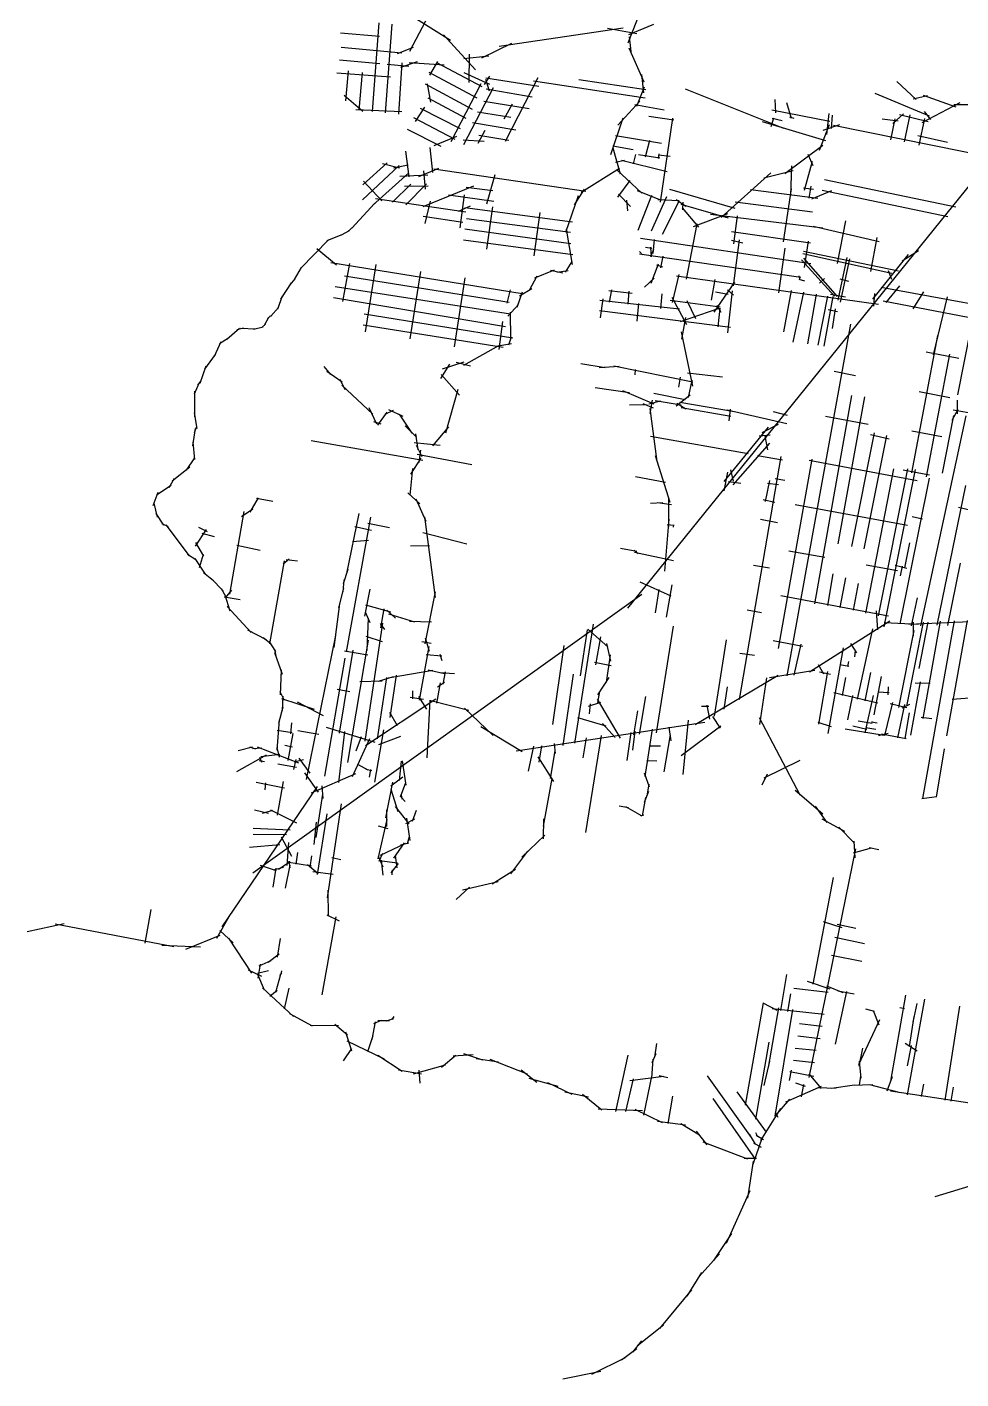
# Model space of a CAD drawing. Header units: inches. Extents: x 723427 to 759408, y 6910722 to 6968430.
# Drawn here: x 724482 to 728802, y 6933141 to 6939397 of the extents above; entities that cross this region are included whole.
import ezdxf

# ---------------------------------------------------------------- set-up
doc = ezdxf.new("R2010")
doc.units = ezdxf.units.IN
doc.header["$MEASUREMENT"] = 0

msp = doc.modelspace()

# ---------------------------------------------------------------- linework, layer by layer
for points in [[(727263, 6939323.7), (727340, 6939519.8)], [(726079.4, 6939005.7), (726111.5, 6939416.5)], [(726140.4, 6939000.4), (726171.4, 6939410)], [(726252.7, 6939286.1), (726326.2, 6939425.5)], [(726284, 6939435.1), (726441.1, 6939335.7)], [(726666.6, 6939309.2), (727239.5, 6939393.2)], [(727167, 6939392.4), (727303.4, 6939367.7)], [(727265.2, 6939362.1), (727382, 6939410.1)], [(725932.3, 6939370.2), (726112, 6939355.5)], [(726408.4, 6939361.7), (726557, 6939199.7)], [(727267.3, 6939351.9), (727276, 6939271.7)], [(725935.2, 6939303.6), (726216, 6939277.1)], [(726196.2, 6939274.8), (726270.3, 6939304.2)], [(726502.2, 6939252.2), (726618, 6939264.6)], [(726526.7, 6939141), (726529.2, 6939271.7)], [(726585.7, 6939254.5), (726724.4, 6939322.3)], [(727266.2, 6939301), (727335.6, 6939143.9)], [(725928, 6939245.5), (726113.2, 6939227.8)], [(726147.9, 6939225.7), (726247.3, 6939216.5)], [(726201.8, 6938994.5), (726217.4, 6939231.2)], [(726210.9, 6939210.8), (726288.4, 6939237)], [(726249.4, 6939233.5), (726411.8, 6939221.5)], [(726345.6, 6939174.7), (726382.4, 6939237.9)], [(726376.3, 6939233), (726585.7, 6939122)], [(725914.5, 6939185.9), (726163.5, 6939166.7)], [(725957.1, 6939055.5), (725968.4, 6939195.1)], [(726018.1, 6939012.7), (726032.9, 6939187.4)], [(726324.1, 6939134.8), (726541.5, 6939017.6)], [(726333.3, 6939134.8), (726348.6, 6939050.2)], [(726340, 6939188.8), (726563, 6939069.2)], [(726443.2, 6938867.6), (726582.7, 6939136.3)], [(726502.9, 6939186.9), (726621.4, 6939132.3)], [(726598.7, 6939131.7), (726623.2, 6939169.1)], [(726603, 6939156.2), (726619.5, 6939102.2)], [(726604.8, 6939162.4), (726849.2, 6939123.1)], [(726695.2, 6938868.8), (726846.8, 6939163)], [(726824.7, 6939147.4), (727341.2, 6939068.9)], [(727034.2, 6939154.7), (727344.3, 6939108.1)], [(727324.8, 6939177.5), (727333.5, 6939093)], [(728505, 6939145.3), (728595.2, 6939061.8)], [(725949.3, 6939081.7), (726035.1, 6939007.3)], [(726502.3, 6938854.1), (726639.3, 6939118)], [(726606, 6939111.4), (726817.9, 6939074.6)], [(727303.1, 6939031.2), (727338.9, 6939120)], [(727526.7, 6939111.9), (727980.7, 6938928.5)], [(728403.2, 6939091.7), (728655.2, 6938986)], [(728580.8, 6939065.1), (728648, 6939080.7)], [(728627.8, 6939082.4), (728777.7, 6939027.2)], [(726003.2, 6939015.1), (726215.3, 6939006.6)], [(726278.7, 6938959.7), (726322.3, 6939026.6)], [(726300.8, 6939021.7), (726485.6, 6938927.2)], [(726335.7, 6939069.2), (726511.4, 6938975.7)], [(726594.4, 6939054.8), (726804.5, 6939020.4)], [(726689.6, 6938973.1), (726727.1, 6939042.5)], [(727214.1, 6938942.9), (727317.1, 6939053.4)], [(727293.8, 6939038.3), (727429.3, 6939014.1)], [(727926.5, 6939014.5), (728195.5, 6938961.6)], [(727940.3, 6939061.5), (727944.9, 6938999.9)], [(727995.5, 6939047.8), (728017.1, 6938975.6)], [(728622.2, 6938956), (728798.8, 6939048)], [(728768.9, 6939038.2), (728851.4, 6939038.2)], [(726269.4, 6938978.8), (726461.1, 6938878.1)], [(726542.8, 6938955.4), (726742.4, 6938921)], [(726565.6, 6939005.1), (726719.7, 6938979.3)], [(727182.6, 6938807.5), (727240.1, 6938976.5)], [(727358, 6938984.9), (727473.9, 6938967)], [(727411.9, 6938587.5), (727469.1, 6938976.1)], [(727882.2, 6938960.3), (728175.1, 6938872.3)], [(727924.2, 6938936.3), (727937, 6938977.1)], [(727928.4, 6938974.9), (727975.4, 6938965.2)], [(728009.3, 6938980.9), (728029.7, 6938975.6)], [(728181.2, 6938900.2), (728192.1, 6938996.9)], [(728202.6, 6938927.1), (728208.1, 6938989.3)], [(728437.8, 6938972.4), (728511.8, 6938963.1)], [(728477.2, 6938874.5), (728497, 6938973.1)], [(728487, 6938950.9), (728536.2, 6938995)], [(728518.5, 6938992.4), (728651, 6938959.3)], [(728541.2, 6938865.2), (728567.3, 6938990.1)], [(728608.5, 6938850.3), (728635.5, 6938974.4)], [(728632.1, 6939006.6), (728661.5, 6938968.7)], [(726240.6, 6938924), (726396, 6938845.5)], [(726364.6, 6938849.2), (726469.7, 6938892.7)], [(726568.6, 6938860.2), (726601.2, 6938919.8)], [(726571.1, 6938896.4), (726711.1, 6938873.1)], [(727204.6, 6938894.7), (727416.1, 6938859.6)], [(728147.1, 6938827.5), (728194.7, 6938946.1)], [(728164.8, 6938919.8), (728241.5, 6938945.5)], [(728212, 6938942.3), (728967.4, 6938789.7)], [(728601.8, 6938895.9), (728739.5, 6938863.7)], [(726233.2, 6938822.5), (726248, 6938703.9)], [(726344.9, 6938839.2), (726357.3, 6938724.1)], [(726499.9, 6938874.4), (726595.7, 6938868.8)], [(727191.1, 6938837.6), (727224.9, 6938717.5)], [(727192.1, 6938847.3), (727286, 6938830.9)], [(727343.1, 6938797.1), (727362.3, 6938873.5)], [(727987.5, 6938718.8), (728163.4, 6938850.5)], [(726035.3, 6938667.4), (726148.5, 6938768.1)], [(726125.6, 6938766.2), (726204.7, 6938745.2)], [(726177.5, 6938745.2), (726245.5, 6938759.4)], [(727204, 6938771.8), (727245.8, 6938781.1)], [(727232.2, 6938781.3), (727443.2, 6938728.5)], [(727261.4, 6936707.5), (728940.7, 6938785.9)], [(727287.5, 6938764.1), (727297.6, 6938807.8)], [(727310.5, 6938806.6), (727409, 6938792.5)], [(727402.6, 6938805.8), (727456.3, 6938799.4)], [(727403.6, 6938788.6), (727406.5, 6938810.1)], [(728078.6, 6938642), (728114.8, 6938777)], [(728093.9, 6938809.3), (728116.1, 6938755.7)], [(726034.1, 6938597), (726202.9, 6938755.7)], [(726079.8, 6938571.7), (726248.6, 6938722.4)], [(726206.6, 6938706.3), (726335.2, 6938713.7)], [(726293.8, 6938705.7), (726386.5, 6938743.4)], [(726316, 6938732.3), (726323.5, 6938647.6)], [(726363.9, 6938740.9), (727067.5, 6938638.3)], [(726608.3, 6938579.7), (726647.9, 6938714)], [(727045.1, 6938632.3), (727223.2, 6938744.6)], [(727208.3, 6938738.3), (727326.1, 6938629.1)], [(727692.9, 6938515.7), (727922.5, 6938722.2)], [(727890.1, 6938699.8), (728025.5, 6938732.8)], [(728014.5, 6938617.4), (728019.8, 6938754.5)], [(726037.8, 6938684.1), (726123.1, 6938592.7)], [(726172.6, 6938586.5), (726257.9, 6938670.5)], [(726228.2, 6938660), (726337.1, 6938662.5)], [(726234.4, 6938574.1), (726330.3, 6938672.3)], [(726314.2, 6938566.1), (726548.9, 6938662.9)], [(726513.4, 6938656.1), (726636.3, 6938640.4)], [(727013.9, 6938574.5), (727060.1, 6938647.2)], [(727214.9, 6938609.4), (727271.3, 6938686.8)], [(727303.8, 6938641.4), (727415.4, 6938595.3)], [(727454.4, 6938647.1), (727756.1, 6938559.3)], [(727828.3, 6938645.9), (728139.2, 6938605)], [(727980.6, 6938403.8), (728018, 6938647.7)], [(728073.5, 6938653.5), (728119.5, 6938646.7)], [(728099.9, 6938604.6), (728108.4, 6938660.7)], [(728111.6, 6938602.3), (728205.1, 6938640.6)], [(728159.7, 6938642.4), (728741.6, 6938519.9)], [(728170.4, 6938691.3), (728778.2, 6938565.5)], [(725983.7, 6938466.1), (726090.6, 6938582.3)], [(726093.4, 6938604.4), (726512, 6938542.6)], [(726323.1, 6938488.4), (726347.6, 6938592)], [(726430.9, 6938620), (726641.7, 6938590.6)], [(726486.1, 6938468.6), (726505.2, 6938620.6)], [(726973.8, 6938448.2), (727032.9, 6938617.6)], [(727217.4, 6938624.2), (727273, 6938567.3)], [(727254.8, 6938595.7), (727259.9, 6938546.2)], [(727309.1, 6938456.7), (727372.3, 6938619.5)], [(727371.2, 6938453.8), (727440.7, 6938612.6)], [(727400.3, 6938598.9), (727496.4, 6938594.4)], [(727421.9, 6938437.9), (727499.4, 6938593.8)], [(727484.3, 6938599.6), (727529.5, 6938567.5)], [(727506.9, 6938577), (727725.9, 6938514.1)], [(727516.2, 6938552), (727517.2, 6938587.4)], [(727757, 6938588.1), (728116, 6938542.7)], [(726314.2, 6938521.8), (726497.7, 6938494.5)], [(726478, 6938545.7), (726533.2, 6938569.5)], [(726506.6, 6938562.7), (727004.7, 6938495.9)], [(726514.1, 6938510.9), (726995.8, 6938447.5)], [(726608.4, 6938368.9), (726637.1, 6938565.9)], [(726828.2, 6938338.9), (726856.1, 6938539.3)], [(727512.4, 6938560.6), (727588.1, 6938470.6)], [(727564.1, 6938473.7), (727723.1, 6938534.7)], [(727642.8, 6938531.4), (728163.8, 6938467.7)], [(727751.1, 6938393.3), (727768.1, 6938523.4)], [(725936, 6938435), (725973.2, 6938456.3)], [(725965.7, 6938451.3), (725991.8, 6938473.9)], [(726506.8, 6938462.9), (726997.4, 6938394.8)], [(726975.8, 6938462.4), (727003, 6938298.7)], [(727532.5, 6938230.3), (727581.6, 6938486.9)], [(727740.4, 6938451.2), (728106.4, 6938398.1)], [(728119.1, 6938476.2), (728424.2, 6938404.5)], [(728231, 6938302.8), (728269.8, 6938500.4)], [(725747.3, 6938279.2), (725877.1, 6938413)], [(725870.8, 6938409.7), (725942.5, 6938438)], [(726501.3, 6938412.5), (727006.2, 6938345)], [(727318.9, 6938419.9), (728107, 6938303.1)], [(727378.7, 6938349.6), (727384, 6938414.3)], [(727740.2, 6938411.1), (727793.3, 6938398.8)], [(727750.4, 6938199.2), (727777.6, 6938412.4)], [(728078.9, 6938284.5), (728096.2, 6938406.2)], [(728385.9, 6938266), (728414.5, 6938422.6)], [(725822.1, 6938372.4), (725912.9, 6938297)], [(727315.2, 6938357.8), (727328.8, 6938343.5)], [(727315.5, 6938347), (728061.9, 6938239.4)], [(727342.4, 6938378.7), (727372.5, 6938373.4)], [(727366.2, 6938378.5), (727369.6, 6938333.8)], [(727367.4, 6938335.2), (727381.8, 6938368.7)], [(727413.7, 6938282.8), (727424.3, 6938336.2)], [(727960.3, 6938166.6), (727989.6, 6938373.6)], [(728070.3, 6938349.7), (728482.9, 6938258)], [(728072.9, 6938360.7), (728513, 6938268.6)], [(728074.1, 6938328.1), (728229.7, 6938149.5)], [(728234, 6938132.9), (728275.3, 6938330.1)], [(728245.5, 6938124.7), (728287.7, 6938323.9)], [(728394.4, 6938138.4), (728559.1, 6938344.4)], [(728530.5, 6938315.9), (728605.9, 6938363.2)], [(725719.5, 6938228.3), (725751.8, 6938284.8)], [(725887.5, 6938307.9), (726772.3, 6938163.6)], [(725942.9, 6938127.3), (725974.7, 6938302.5)], [(726047.4, 6937986.6), (726097.3, 6938297.9)], [(726253.6, 6937954.8), (726303.6, 6938265.3)], [(726831.4, 6938236.5), (726921.7, 6938273.8)], [(726903.5, 6938271.9), (726959.8, 6938260.2)], [(726932.2, 6938262.6), (726984.7, 6938270.7)], [(726972.3, 6938262.2), (727004.2, 6938312.3)], [(727368.6, 6938212.1), (727402.4, 6938301.2)], [(727393, 6938297.5), (727422, 6938286.9)], [(728063.8, 6938320.6), (728217, 6938151.4)], [(728465.8, 6938270.2), (728480.9, 6938230.5)], [(725655.2, 6938137.9), (725705.1, 6938213.5)], [(725699, 6938204.9), (725722.6, 6938232.5)], [(725950.2, 6938245.3), (726712.4, 6938123.7)], [(726458.9, 6937917.6), (726508, 6938237.1)], [(726806.5, 6938180.1), (726841.1, 6938246.2)], [(727338.4, 6938194), (727382.5, 6938234.7)], [(727468.4, 6938122), (727499.1, 6938251.8)], [(727486.3, 6938246), (728420.2, 6938114.3)], [(727648.3, 6938133.2), (727665.3, 6938228.5)], [(727660.9, 6938077.5), (727756, 6938216.8)], [(728052.3, 6938245.6), (728056.9, 6938227.1)], [(728052.3, 6938231), (728078.1, 6938222.1)], [(728147.5, 6938211.5), (728170.5, 6938233.7)], [(728241.6, 6938232.1), (728281.3, 6938221)], [(728455.7, 6938121.8), (728518.6, 6938199.8)], [(725642.6, 6938093.4), (725663, 6938153.1)], [(725900.2, 6938146.3), (726695.1, 6938012)], [(725907.5, 6938196.3), (726718.7, 6938070.1)], [(726703.3, 6938119.1), (726717.8, 6938181.7)], [(726748.9, 6938101.1), (726773.8, 6938172.2)], [(726759.8, 6938153.2), (726817.4, 6938187.9)], [(727132.2, 6938134), (727500.8, 6938093.6)], [(727134.3, 6938052), (727146.8, 6938140)], [(727172.7, 6938178), (727281, 6938165.5)], [(727176.3, 6938123.5), (727186.4, 6938181.7)], [(727262.4, 6938114.2), (727267.3, 6938174.4)], [(727413.2, 6938094.4), (727419.7, 6938161.9)], [(727464.4, 6938146.5), (727532.7, 6938020.8)], [(727667, 6938171.6), (727724.8, 6938160.7)], [(727721.5, 6938180.9), (727750.6, 6938156.6)], [(727724, 6937982.3), (727744.5, 6938176)], [(727982, 6937986.3), (728017.5, 6938178.7)], [(728025.8, 6937938.4), (728075.8, 6938169.7)], [(728093.2, 6937930.7), (728133.5, 6938161.3)], [(728141.9, 6937925.2), (728185.7, 6938152.5)], [(728169, 6937921), (728210.3, 6938150.5)], [(728197.8, 6938160.8), (728268.6, 6938148.5)], [(728398.7, 6938105.1), (728403.9, 6938164.2)], [(728432.3, 6938193.6), (729205.1, 6938052.1)], [(728581.1, 6938092.9), (728630.5, 6938171.4)], [(728675.1, 6937880.2), (728739.4, 6938149.1)], [(725609.6, 6938058.7), (725645.8, 6938100.1)], [(726705.2, 6938059.6), (726755.5, 6938112.8)], [(726716, 6938077.4), (726718.7, 6937952.1)], [(727130.2, 6938085.5), (727735.7, 6938008.3)], [(727304.5, 6938036.6), (727311.8, 6938118.2)], [(727457.3, 6938132.5), (727687.6, 6938101.7)], [(727504.8, 6938034.2), (727683.4, 6938096.7)], [(727534.3, 6938131.5), (727574, 6938049.1)], [(727672.6, 6938110.8), (727691.6, 6938077.7)], [(727678.7, 6938009.8), (727688, 6938096.7)], [(728188.5, 6938089.8), (728231.6, 6938081.4)], [(728207.2, 6938002.3), (728221.8, 6938092.6)], [(728441.9, 6938130.4), (729036.4, 6938016.4)], [(725529.8, 6937999.6), (725573.6, 6938009.9)], [(725570.2, 6938008.4), (725584.5, 6938022.2)], [(725581, 6938017.6), (725600.2, 6938054.7)], [(725594.7, 6938047.6), (725608.2, 6938060.3)], [(725604.2, 6938058.6), (725613, 6938061)], [(726037.4, 6938019.3), (726685.1, 6937915.8)], [(726041.9, 6938070.1), (726729.6, 6937959.4)], [(726666, 6937904.9), (726683.3, 6938034.7)], [(727511.4, 6937952.7), (727530, 6938052.5)], [(727997.5, 6936395.2), (728292.4, 6938022.6)], [(725372.4, 6937933.4), (725414.2, 6937959.7)], [(725405.3, 6937953.4), (725464, 6938003.5)], [(725451.7, 6937998.2), (725483.2, 6938005)], [(725469.9, 6938004.4), (725538.2, 6938000.1)], [(726710.4, 6937927), (726722.3, 6937963.6)], [(727508.4, 6937986), (727560.3, 6937735.5)], [(728574.3, 6937334), (728695.7, 6937969.8)], [(728788.3, 6937695.1), (728849.3, 6938007.1)], [(725349, 6937873.6), (725380.5, 6937941.5)], [(726502.4, 6937832.9), (726663.6, 6937923)], [(726652.4, 6937919.8), (726722.9, 6937932.1)], [(728640.4, 6937894.5), (728792.3, 6937864.8)], [(725282.4, 6937749.4), (725310.6, 6937828.9)], [(725304.2, 6937814), (725353.7, 6937882.1)], [(725855.2, 6937826.7), (725885.1, 6937789.6)], [(726396.6, 6937771.4), (726438.3, 6937836.4)], [(726403, 6937815.1), (726503.5, 6937847.3)], [(726467.7, 6937846.2), (726532.8, 6937829.2)], [(727044, 6937840.2), (727156.6, 6937822)], [(727127.9, 6937822), (727220.9, 6937828)], [(727196.1, 6937829.8), (727561.4, 6937755.6)], [(728642.5, 6937315.9), (728750.4, 6937883.4)], [(725271.9, 6937739.2), (725287.2, 6937759.9)], [(725868.7, 6937805), (725939.2, 6937754.9)], [(725929.2, 6937768.2), (725951.4, 6937720)], [(726398.2, 6937789), (726482.6, 6937693)], [(727295.2, 6937787.3), (727296.7, 6937812.2)], [(727496.9, 6937730.1), (727505.2, 6937776.7)], [(727536.8, 6937796.3), (727698.8, 6937778.7)], [(727541.7, 6937683.6), (727558.4, 6937762.9)], [(728215.1, 6937805.1), (728314.9, 6937784.9)], [(725256.7, 6937699.9), (725278, 6937749.4)], [(725257.6, 6937592.9), (725258, 6937712.4)], [(725937.4, 6937739.8), (726082.1, 6937606.2)], [(726418.4, 6937518.8), (726476.2, 6937720.7)], [(727109.9, 6937729), (727269.5, 6937706.4)], [(727236.8, 6937715.5), (727382, 6937653.6)], [(727381, 6937703.1), (727525.5, 6937673.8)], [(728608.6, 6937710.8), (728750.7, 6937683.4)], [(726062.8, 6937636.1), (726099, 6937561.4)], [(727269, 6937649.3), (727350.3, 6937650.7)], [(727330.6, 6937654.5), (727377.7, 6937635.3)], [(727358, 6937653.1), (727412.8, 6937667)], [(727363.7, 6937608.4), (727374.8, 6937669.9)], [(727387.3, 6937668.5), (727508, 6937648.3)], [(727484.9, 6937644.9), (727548.8, 6937694.9)], [(727487.4, 6937656.4), (727529.2, 6937631.1)], [(727502.3, 6937662), (727754.3, 6937618.2)], [(727507.5, 6937636.7), (727737.7, 6937597)], [(728125.9, 6936728.7), (728297.9, 6937692.9)], [(728234.4, 6937005.1), (728358, 6937686)], [(728785.5, 6937607.9), (728785.5, 6937670.2)], [(725255.6, 6937612.6), (725266.8, 6937538.7)], [(726084.5, 6937571.5), (726118.3, 6937560.9)], [(726105.3, 6937555.1), (726148.2, 6937614.9)], [(726138.5, 6937605.3), (726177.6, 6937624.1)], [(726153.5, 6937627.9), (726219.6, 6937596.1)], [(726203.1, 6937605.9), (726261.7, 6937517.4)], [(727362.7, 6937631.4), (727395.3, 6937387.2)], [(727719.9, 6937625.2), (727996.7, 6937563)], [(727730.1, 6937575.3), (727735.7, 6937628.7)], [(727933.5, 6937618.2), (727997.4, 6937601.7)], [(728175.8, 6937596), (728373.5, 6937559.5)], [(728615.7, 6936627.1), (728826.2, 6937598.7)], [(728717.1, 6937333.2), (728768.9, 6937598.9)], [(728762.1, 6937578.7), (728788.8, 6937628.6)], [(728766.4, 6937625.7), (728836.5, 6937614)], [(725248.6, 6937459.8), (725261.7, 6937539.2)], [(725256.5, 6937521.6), (725267.5, 6937549.3)], [(726231.7, 6937552.2), (726284.1, 6937500)], [(726279.2, 6937514.6), (726289.7, 6937441.4)], [(726358.6, 6937459.1), (726432.3, 6937546.6)], [(727706.6, 6937294.2), (727912.2, 6937546.2)], [(727868.5, 6937504.9), (727919.7, 6937510.9)], [(727882, 6937520.4), (727958.6, 6937560.1)], [(728296.5, 6936993.4), (728401.6, 6937518.8)], [(728383.6, 6937511.2), (728469.9, 6937491.9)], [(728574.7, 6937528.8), (728713.6, 6937503)], [(725248.6, 6937475.5), (725256.1, 6937395.5)], [(725795.7, 6937483.2), (726313.4, 6937393.3)], [(726272.9, 6937474.2), (726392.2, 6937463)], [(726282, 6937461.6), (726307.8, 6937410)], [(727366.4, 6937503.6), (727817.3, 6937423.2)], [(727748.7, 6937279.1), (727918.5, 6937471.2)], [(727895.5, 6937505.7), (727907.8, 6937440.6)], [(728354.6, 6936982.5), (728458.9, 6937507.7)], [(725219.9, 6937347), (725258.3, 6937403.6)], [(726257.2, 6937327.8), (726305.5, 6937402.4)], [(726286.9, 6937421.2), (726540.1, 6937373.1)], [(726295.2, 6937381.5), (726302.9, 6937438.6)], [(727387.3, 6937415.1), (727454.8, 6937198)], [(727778, 6936285), (727970, 6937410.2)], [(727860.2, 6937414.8), (727976.5, 6937394.6)], [(727957.6, 6936521.6), (728114, 6937397.3)], [(728099.2, 6937392.3), (728600.2, 6937299.2)], [(725153.8, 6937296.8), (725234.2, 6937362.4)], [(726253.6, 6937231.5), (726267.2, 6937354.6)], [(727707, 6937251.3), (727724, 6937337.8)], [(727736.3, 6937348.6), (727749, 6937295.8)], [(728361.9, 6936685.2), (728491.9, 6937352.1)], [(728421.3, 6936672.8), (728556.2, 6937352.9)], [(728446.3, 6936621.9), (728591, 6937349.5)], [(728535.1, 6937348.9), (728656.3, 6937324.7)], [(725080.4, 6937231.9), (725148.2, 6937277.6)], [(725139.1, 6937266.9), (725164, 6937309.2)], [(727296.4, 6937316.6), (727435, 6937291.7)], [(727726.4, 6937294.6), (727783.6, 6937287)], [(727897.9, 6937201), (727917.4, 6937298.3)], [(727907.6, 6937287.1), (727958.6, 6937280.3)], [(727942.9, 6937308), (727987.1, 6937299.8)], [(728520.6, 6936635.4), (728656.7, 6937310.3)], [(728691.7, 6936629.4), (728824.3, 6937275.2)], [(725065.2, 6937182.9), (725088.9, 6937244.4)], [(725513.4, 6937153), (725553, 6937219.2)], [(725543.8, 6937216.7), (725619.4, 6937203.2)], [(726244.1, 6937241.5), (726299.2, 6937191.6)], [(726279.6, 6937213.9), (726327.1, 6937110.2)], [(727365.5, 6937194.6), (727423.5, 6937196.9)], [(727398, 6937197.5), (727463.1, 6937188.2)], [(727450.4, 6937084.2), (727450.7, 6937215.9)], [(727887.4, 6937211.5), (727941.4, 6937198)], [(725068.6, 6937194.2), (725083.8, 6937129.9)], [(725077.6, 6937146.8), (725113.7, 6937091.5)], [(725419.9, 6936772.2), (725485.9, 6937155)], [(725474.2, 6937132.4), (725525.9, 6937167.6)], [(725961.9, 6936868.6), (726019, 6937146)], [(728035, 6937187.3), (728554.8, 6937091.4)], [(728576.1, 6937133), (728623.5, 6937121.8)], [(728791.2, 6937174.9), (729015.1, 6937122.1)], [(725105.8, 6937100), (725135.2, 6937086.4)], [(725124.6, 6937093.4), (725231.5, 6936950.9)], [(725261.2, 6936995.2), (725311.5, 6937072.4)], [(725275.2, 6937082.7), (725315.6, 6937063)], [(725960, 6936505.6), (726071.6, 6937128.5)], [(725998.7, 6937086.3), (726074.6, 6937069.6)], [(726058.8, 6937101.1), (726159.1, 6937081.2)], [(726320.3, 6937130.7), (726369.9, 6936757.2)], [(727432.9, 6936879.7), (727451.8, 6937119.9)], [(727443.6, 6937095.9), (727474.3, 6937092.8)], [(727471.9, 6937082.2), (727473.3, 6937094.4)], [(727874.6, 6937120.3), (727953.3, 6937103.9)], [(725261.7, 6937012.3), (725298, 6936949)], [(725290.7, 6937055.8), (725347.8, 6937039.2)], [(725987.8, 6937016.3), (726062.1, 6937022.6)], [(726312.1, 6937057.9), (726516.7, 6937006.4)], [(728541.9, 6936894.5), (728566.2, 6937010.5)], [(725223.5, 6936958.5), (725263.3, 6936933.9)], [(725279.3, 6936896.2), (725298, 6936957.3)], [(725452.5, 6936998.9), (725560, 6936975.8)], [(726255.6, 6936997.1), (726343.9, 6936997.5)], [(727226.8, 6936985.5), (727303, 6936971.1)], [(727289.8, 6936976), (727308.4, 6936959.1)], [(727291.5, 6936967), (727472.5, 6936928.8)], [(728006.2, 6936972.7), (728171.6, 6936943.8)], [(725257.7, 6936938.4), (725305.9, 6936865.4)], [(725605.2, 6936543.3), (725672.3, 6936926.4)], [(725667.4, 6936913.9), (725694.5, 6936936.9)], [(725679.8, 6936932.7), (725732.5, 6936926.7)], [(725945.7, 6936821.8), (725967.2, 6936888.8)], [(727842.4, 6936907.7), (727916.6, 6936894.2)], [(728364.3, 6936909.3), (728508, 6936882.5)], [(728497.3, 6936906.3), (728551.1, 6936893.8)], [(728523.1, 6936857.2), (728532.3, 6936902.4)], [(728741, 6936628.4), (728800.4, 6936916.7)], [(725298.6, 6936872.8), (725343.7, 6936836.6)], [(725333.8, 6936845.5), (725388.4, 6936788.2)], [(725944.7, 6936783.9), (725948.1, 6936839.5)], [(727317, 6936830.5), (727459.4, 6936765.7)], [(728186, 6936721.1), (728210.9, 6936866.9)], [(728242.8, 6936710.6), (728269.1, 6936849)], [(728305.3, 6936698.8), (728327.6, 6936822.4)], [(725380.4, 6936798.9), (725399.8, 6936762.9)], [(725394.3, 6936760), (725468, 6936747.5)], [(725396.8, 6936769.7), (725419.5, 6936695.4)], [(725400.1, 6936755.6), (725429.1, 6936791)], [(725526.1, 6935483.4), (727325.5, 6936773.2)], [(725923.6, 6936709.2), (725947.6, 6936800.6)], [(726044.3, 6936671.1), (726068.6, 6936795.5)], [(726323.9, 6936543.2), (726371.1, 6936784.4)], [(727388.5, 6936686.3), (727405.9, 6936793.8)], [(727439.2, 6936667.1), (727465.5, 6936815.9)], [(727969.2, 6936766.5), (728467.3, 6936673)], [(725407.9, 6936716), (725518.1, 6936596.2)], [(725902.5, 6936526.4), (725928.4, 6936728.8)], [(726046.9, 6936723.8), (726163.6, 6936690.8)], [(726118.2, 6936616.9), (726134.2, 6936705.7)], [(726145.5, 6936698.5), (726186.9, 6936661.8)], [(727812.4, 6936700.7), (727879.1, 6936688)], [(728409.2, 6936695.1), (728416.5, 6936607.3)], [(728573.6, 6936626.8), (728600.9, 6936756.4)], [(726045.3, 6936690.8), (726068, 6936642.2)], [(726046.3, 6936091.9), (726127.5, 6936638.1)], [(726054.6, 6936512.4), (726061.3, 6936662.4)], [(726115.6, 6936636.5), (726135.2, 6936609.2)], [(726154.3, 6936682), (726274.2, 6936644.3)], [(726250.4, 6936647.4), (726352.2, 6936644.8)], [(727016, 6936083.4), (727101.6, 6936633.7)], [(728102.1, 6936413.6), (728472.8, 6936649.1)], [(728446.8, 6936642.4), (728606.3, 6936634.7)], [(728552.3, 6936253.9), (728629.3, 6936642.9)], [(728560.9, 6936634.1), (729091.3, 6936657.2)], [(728582.1, 6936577.8), (728582.1, 6936643.1)], [(728608.1, 6936428.6), (728651.1, 6936642.9)], [(728625, 6935826.7), (728771.6, 6936649.5)], [(728626.9, 6936197), (728706.8, 6936647.7)], [(728736.8, 6936118.1), (728832.4, 6936650.7)], [(725502.2, 6936607.7), (725588.1, 6936563.2)], [(725574.3, 6936572.9), (725609.4, 6936544.7)], [(725775, 6935914.8), (725911, 6936582)], [(726048.9, 6936578), (726124.9, 6936553.8)], [(726324.3, 6936570.7), (726341.9, 6936509.3)], [(727041.8, 6936395.7), (727074, 6936607.1)], [(727076.7, 6936610.7), (727169, 6936528.6)], [(727112.5, 6936445.5), (727135.7, 6936575)], [(727392.9, 6936131.9), (727472.5, 6936625.2)], [(728323.4, 6936286.5), (728393.7, 6936612.7)], [(728514.1, 6936249.1), (728585, 6936604.2)], [(725600.8, 6936555.2), (725631.8, 6936508.3)], [(725626, 6936518.5), (725634.7, 6936477.7)], [(725926.9, 6936129.7), (725990.8, 6936514.3)], [(725950.4, 6936511), (726058.6, 6936491.9)], [(725965.6, 6935994.4), (726060.7, 6936560.3)], [(726296.7, 6936282.4), (726342.3, 6936530.4)], [(726307.9, 6936554.3), (726351.1, 6936545.6)], [(726914.2, 6936169.1), (726966.9, 6936534.6)], [(727161.8, 6936544), (727181.1, 6936463.4)], [(727661.3, 6936207.7), (727717.4, 6936560.9)], [(727933.7, 6936558.3), (728069.9, 6936532.3)], [(728030.5, 6936398.7), (728063.4, 6936541.1)], [(728187.8, 6936127.7), (728258.6, 6936524.1)], [(728290.6, 6936543.9), (728318.5, 6936500.7)], [(728310.7, 6936482.9), (728314.4, 6936512.4)], [(725626.4, 6936503), (725661.5, 6936403.2)], [(725859.7, 6935930.9), (725953.3, 6936477.1)], [(726328.3, 6936493.2), (726401.3, 6936487.8)], [(726391.2, 6936494.7), (726400.2, 6936466.4)], [(727107.1, 6936458.3), (727183.7, 6936443.1)], [(727162.4, 6936364.5), (727180.2, 6936492.9)], [(727779, 6936500.6), (727847.2, 6936490.1)], [(728140.8, 6936446.8), (728166.8, 6936404.2)], [(728241.8, 6936447.8), (728283.7, 6936440.2)], [(728278.6, 6936437.5), (728283.8, 6936461.2)], [(725653.9, 6936306.7), (725658.5, 6936423.1)], [(726102.6, 6936104), (726146.4, 6936387.5)], [(726107.2, 6936369.8), (726177, 6936392)], [(726152.4, 6936385.8), (726358.8, 6936421.8)], [(726162.3, 6936201.9), (726190.8, 6936398.6)], [(726337.3, 6936423.3), (726413.5, 6936405.5)], [(726391.4, 6936409.7), (726459.7, 6936406.1)], [(726406.4, 6936355.7), (726417.8, 6936413.1)], [(726962.3, 6936072.9), (727010.4, 6936402.2)], [(727122, 6936306.5), (727174, 6936387.6)], [(727572.4, 6936170.3), (727956.2, 6936398.8)], [(727871.7, 6936169.9), (727904.6, 6936386.4)], [(727916.8, 6936387.9), (728125.8, 6936420.5)], [(728144.1, 6936170.8), (728185.6, 6936415.3)], [(728148, 6936414.2), (728198.4, 6936403.1)], [(728254, 6936304.3), (728269.8, 6936387.8)], [(728359.5, 6936279.5), (728384.8, 6936410.6)], [(728400.3, 6936214.8), (728435, 6936391.5)], [(725651, 6936322.3), (725671.3, 6936282.3)], [(725916.1, 6936333.1), (725975, 6936322.7)], [(726020.7, 6936368), (726124.9, 6936372.2)], [(726266, 6936288), (726266.4, 6936325.9)], [(726377.8, 6936268), (726395.1, 6936362.3)], [(726380.6, 6936344), (726413.5, 6936366.4)], [(727122.4, 6936271.2), (727131.4, 6936322.4)], [(727707.1, 6936241.4), (727721.5, 6936343.6)], [(728416.9, 6936320.4), (728470.6, 6936317.7)], [(728465.2, 6936307.6), (728466.3, 6936344)], [(728570.5, 6936120.8), (728614.8, 6936367.1)], [(728590.5, 6936362.9), (728660.2, 6936360.5)], [(725658.3, 6936290.5), (725809.7, 6936241.5)], [(725663.6, 6936235.2), (725666.3, 6936300.5)], [(725731.2, 6936274.6), (725851.1, 6936211)], [(726048, 6936072.2), (726373.1, 6936288.4)], [(726254.8, 6936295.6), (726315.1, 6936286.4)], [(726292.7, 6936300), (726329.1, 6936240.1)], [(726332.6, 6936015.2), (726346.7, 6936282)], [(726350, 6936281.3), (726525.2, 6936235.9)], [(727079.8, 6936255.2), (727136.8, 6936272.5)], [(727083.4, 6936219.9), (727088.8, 6936266)], [(727119.8, 6936287.6), (727225.9, 6936107.3)], [(727314.5, 6936124.5), (727344.5, 6936299.5)], [(727627, 6936259.9), (727638.6, 6936194)], [(728213.4, 6936318.5), (728417.5, 6936270.5)], [(728279.2, 6936190.9), (728302.4, 6936304.1)], [(728359.1, 6936130.7), (728397, 6936303.4)], [(728450.5, 6936118.9), (728486.9, 6936271.5)], [(728474.8, 6936266.6), (728551.1, 6936248.4)], [(728510.5, 6936107.4), (728542, 6936261.8)], [(728530.5, 6936247.2), (728565.6, 6936263.6)], [(728761.8, 6936287.6), (728842.2, 6936292.8)], [(725646.7, 6936175.6), (725666.3, 6936251.4)], [(726158.5, 6936227.2), (726193.9, 6936164.6)], [(726505.4, 6936245.8), (726638.4, 6936119.5)], [(727028.2, 6936202.5), (727159.5, 6936163.9)], [(727288.3, 6936122.1), (727307.8, 6936233)], [(727601.1, 6936254.6), (727635.3, 6936254.2)], [(727652.8, 6936206.7), (727688.4, 6936153)], [(727868.1, 6936202.7), (728056.1, 6935843.8)], [(728543.3, 6936104.4), (728563.9, 6936223.1)], [(728617.8, 6936203.1), (728667.5, 6936197.6)], [(725638.6, 6936050.8), (725649.7, 6936191.4)], [(725639.6, 6936144.3), (725707.7, 6936132.1)], [(725701.5, 6936126.9), (725706.7, 6936177.6)], [(725734.6, 6936142.7), (725831.3, 6936124.5)], [(725865.7, 6936156.9), (726090.8, 6936088.3)], [(725923.8, 6935901), (725951.7, 6936136.9)], [(726091.4, 6935903.4), (726131.7, 6936144.8)], [(726580.5, 6936161.2), (726772.7, 6936045.5)], [(726744.8, 6936048.4), (727617.6, 6936181.3)], [(727143.3, 6936174), (727202.4, 6936109.8)], [(727258.7, 6936003.5), (727276.1, 6936132.2)], [(727284.3, 6936051), (727294.6, 6936138.9)], [(727341.3, 6935928.9), (727375.5, 6936148.1)], [(727450.2, 6936157.6), (727460.5, 6936094.1)], [(727507.5, 6936026.9), (727690.6, 6936163.2)], [(727517.2, 6935937.7), (727541.2, 6936189.4)], [(728139.2, 6936181.3), (728201.6, 6936160.9)], [(728266.3, 6936149.2), (728447.4, 6936119.8)], [(728301.8, 6936163.2), (728366.4, 6936148.5)], [(728326.4, 6936187.5), (728391.9, 6936175.8)], [(728362.7, 6936156.5), (728407.7, 6936148.3)], [(728388.7, 6936182.4), (728414.6, 6936177.2)], [(728389.6, 6936174.3), (728391.9, 6936184.3)], [(725674.1, 6936073.9), (725710.1, 6936066.6)], [(725690.1, 6936002.5), (725712.3, 6936128.4)], [(725987.6, 6935928.4), (726068.3, 6936104.5)], [(726003.7, 6936047.9), (726028.6, 6936115)], [(726109.9, 6936077.2), (726211.4, 6936115.8)], [(726851.3, 6935995.1), (726863.5, 6936071.7)], [(726920.5, 6936081.9), (726924.5, 6936035.9)], [(727053.7, 6936015), (727070, 6936108.1)], [(727066.6, 6935669.6), (727139.5, 6936119)], [(727359.3, 6936070.3), (727411.8, 6936071.2)], [(727429, 6935951), (727458.9, 6936121.9)], [(728420.1, 6936119.1), (728464.9, 6936129.3)], [(728434.5, 6936126.5), (728549.3, 6936104.4)], [(725452.1, 6935952.5), (725589.4, 6936029.3)], [(725458.4, 6936049.7), (725524.9, 6936065.7)], [(725510.8, 6936067.2), (725539, 6936057.8)], [(725527.1, 6936059), (725568.5, 6936061.2)], [(725546.9, 6936066), (725738.3, 6935993)], [(725557.7, 6936019.3), (725566.7, 6935995.8)], [(725564, 6936021.2), (725651.4, 6936032.1)], [(725638.1, 6936063), (725648.3, 6936019.1)], [(725715.5, 6935961.6), (725726.4, 6936007.1)], [(725716.9, 6935997.5), (725761, 6936008)], [(725739.2, 6936013.4), (725789.7, 6935944.8)], [(726801.7, 6935953.4), (726825.8, 6936068.8)], [(726844.7, 6936020.3), (726916.5, 6935905.4)], [(726902.6, 6935919.8), (726924.4, 6936048.7)], [(728688.2, 6935833.4), (728726.6, 6936057.2)], [(725555.8, 6936003.3), (725580, 6935998.4)], [(725641.4, 6935987.5), (725727.8, 6935972.5)], [(725765.5, 6935946.1), (725829.2, 6935857)], [(726011.2, 6935986.3), (726058.9, 6935959.7)], [(726049.2, 6935962.4), (726076.2, 6935957.6)], [(726066.7, 6935925.4), (726071.5, 6935961.1)], [(726205.1, 6935911.3), (726213.3, 6936000.1)], [(726217.9, 6936001.1), (726234.1, 6935888.3)], [(727337.2, 6935945.4), (727360.4, 6935880.8)], [(727348.5, 6936003.9), (727395.3, 6936002)], [(727891.6, 6935922.5), (728058.8, 6936004.8)], [(725384.7, 6935234.3), (725825.3, 6935883.2)], [(725542.3, 6935902.4), (725672.9, 6935876.2)], [(725583.8, 6935867.1), (725586.8, 6935899.4)], [(725639.9, 6935750), (725668, 6935906.7)], [(725797.6, 6935853.6), (726002.3, 6935943.8)], [(725845.6, 6935886.3), (725849.6, 6935827.5)], [(726142, 6935738.3), (726174.1, 6935903.1)], [(726165.4, 6935885.6), (726219.8, 6935928.2)], [(726209.8, 6935835.3), (726234.7, 6935901.2)], [(726870.9, 6935698.9), (726911.6, 6935920.1)], [(727350.4, 6935840.1), (727360.3, 6935894.1)], [(727881.9, 6935890.2), (727907.7, 6935941.9)], [(725818.6, 6935647), (725850.5, 6935847.1)], [(726164.5, 6935870.5), (726196.5, 6935766.9)], [(726211.6, 6935847.4), (726217.3, 6935824.2)], [(726212, 6935833.6), (726231.3, 6935813.2)], [(727328.5, 6935746.5), (727344.2, 6935832)], [(727337.9, 6935810.1), (727357.6, 6935861.4)], [(728035.6, 6935865.3), (728163, 6935757)], [(728620.7, 6935827.2), (728690.7, 6935836.3)], [(725533.4, 6935774.4), (725598.5, 6935758.8)], [(725571.3, 6935759.3), (725618.9, 6935773.4)], [(725607.4, 6935774.7), (725728.6, 6935715.2)], [(725871.9, 6935368.1), (725935.9, 6935802.7)], [(726145.5, 6935698.5), (726146.6, 6935775.1)], [(726184, 6935789.9), (726247.9, 6935709.7)], [(726265.3, 6935722.2), (726282.7, 6935772.9)], [(727220.4, 6935792.9), (727264, 6935785.8)], [(727249.5, 6935789.7), (727326.4, 6935747)], [(728128.3, 6935792.1), (728181.2, 6935716)], [(725810, 6935614.8), (725820.1, 6935717.1)], [(725825.5, 6935475.1), (725870, 6935755.8)], [(726106.2, 6935700.6), (726150.1, 6935688.3)], [(726106.8, 6935548.6), (726147.8, 6935729.5)], [(726233.5, 6935711.7), (726275.2, 6935732.8)], [(726236.5, 6935735.9), (726252, 6935633.5)], [(726870.9, 6935640.2), (726872.5, 6935734)], [(727318.1, 6935749.1), (727334.3, 6935752)], [(728158.9, 6935733.8), (728263.8, 6935675.9)], [(728236.4, 6935694.6), (728309.9, 6935621.2)], [(725527.6, 6935689.5), (725698.5, 6935681.7)], [(725528.4, 6935663), (725682.1, 6935660.6)], [(725656.8, 6935650.3), (725705.2, 6935560.8)], [(726242.1, 6935619.4), (726251.8, 6935651.6)], [(726771.3, 6935555.5), (726876.6, 6935657.3)], [(725511.5, 6935601.8), (725650.8, 6935614.7)], [(725685.7, 6935517.3), (725693, 6935624.2)], [(725726.3, 6935523.3), (725734.5, 6935577.5)], [(726111, 6935536.7), (726127.5, 6935573.9)], [(726117.4, 6935565.5), (726234.5, 6935621)], [(726178.8, 6935551), (726227.2, 6935622)], [(726209.3, 6935612.4), (726247.7, 6935621.8)], [(726719.8, 6935478.5), (726798.1, 6935583.6)], [(728099.9, 6934535.9), (728316.3, 6935594)], [(728305.4, 6935576.7), (728388.8, 6935599.5)], [(728305.8, 6935630), (728311.3, 6935552.9)], [(728377.9, 6935599.9), (728422.6, 6935591.7)], [(725559.9, 6935518.5), (725634.8, 6935493.5)], [(725620.1, 6935497.7), (725668.6, 6935510.3)], [(725645, 6935500.6), (725698.7, 6935535.6)], [(725677.9, 6935412.4), (725698.5, 6935518.2)], [(725683.7, 6935534.9), (725797.2, 6935516.3)], [(725693, 6935537.2), (725697.7, 6935506.3)], [(725779.2, 6935521.3), (725828.1, 6935480.2)], [(725791.3, 6935509.1), (725799.7, 6935562.1)], [(725891.4, 6935554.9), (725932.7, 6935544.9)], [(726106.3, 6935561), (726128.4, 6935511.8)], [(726110.2, 6935540.6), (726196.1, 6935529.4)], [(726120.5, 6935542.6), (726127.3, 6935472.9)], [(726167, 6935483.5), (726199.8, 6935526.6)], [(726184.4, 6935564.1), (726192.8, 6935506.5)], [(725620.5, 6935417.3), (725634.1, 6935505.2)], [(725804.4, 6935489), (725898.2, 6935477.5)], [(726171.2, 6935474.3), (726172.6, 6935497.5)], [(726634.2, 6935432.8), (726741, 6935500.5)], [(728117.9, 6934967.5), (728212.9, 6935461.4)], [(725873.7, 6935403.1), (725874.4, 6935283.4)], [(726467.7, 6935360.3), (726528.9, 6935416.5)], [(726496.3, 6935404.3), (726661.9, 6935442.6)], [(725029, 6935158.5), (725055.9, 6935313.2)], [(725360.4, 6935181.6), (725423, 6935292.6)], [(725847.6, 6934918.7), (725912.2, 6935279.6)], [(725868.6, 6935289.5), (725925.5, 6935260.7)], [(728164.9, 6935258.2), (728251.4, 6935230.5)], [(724481.9, 6935212.4), (724653.2, 6935248.4)], [(724611.3, 6935247.4), (725161.2, 6935142.4)], [(725216.7, 6935130.6), (725374.5, 6935194.7)], [(725374.3, 6935216.5), (725435, 6935158.8)], [(728229.6, 6935245.8), (728315.2, 6935227.3)], [(725104.7, 6935148.2), (725284.9, 6935141.3)], [(725414.4, 6935181.7), (725520, 6935019.4)], [(725640.3, 6935093.6), (725654, 6935179)], [(728219, 6935185), (728356.4, 6935156.4)], [(725555.7, 6935052.9), (725611.1, 6935077.3)], [(725597.5, 6935069.5), (725647.4, 6935108.1)], [(728203.3, 6935103.2), (728343.9, 6935075)], [(725504.7, 6935035.2), (725566.4, 6935004.6)], [(725547.5, 6935018.9), (725599.3, 6935031.3)], [(725547.6, 6935014.7), (725579.1, 6934942.1)], [(725550.3, 6934996.7), (725561.8, 6935060.9)], [(725633.5, 6934931.2), (725656.1, 6935015.1)], [(725651.9, 6935008.7), (725660.1, 6935019)], [(725657.3, 6935013.9), (725660.4, 6935029.8)], [(727968.8, 6934847), (727996.6, 6935013.2)], [(725571.4, 6934951.8), (725714.8, 6934818.4)], [(725672.1, 6934854), (725694.4, 6934949.5)], [(728029, 6934949.1), (728187.6, 6934931.2)], [(728090.7, 6934982), (728194.9, 6934946.7)], [(728179.7, 6934961.3), (728255.3, 6934930.2)], [(725605.1, 6934912.8), (725638.3, 6934939.9)], [(727805.9, 6934409.1), (727889.2, 6934881.3)], [(727886, 6934881.4), (727950.6, 6934847.7)], [(728001.5, 6934842.4), (728014.5, 6934924.1)], [(728221.8, 6934691.3), (728273.7, 6934933.9)], [(728232.1, 6934936.9), (728307.5, 6934924.2)], [(728477.7, 6934518.8), (728547.8, 6934917.4)], [(728554, 6934455.7), (728634.7, 6934899.2)], [(725696.4, 6934832.9), (725801, 6934775.7)], [(726171.2, 6934804.4), (726180.4, 6934818.8)], [(727911.5, 6934582.1), (727960.2, 6934859.4)], [(727928.9, 6934855.5), (728168.7, 6934829.6)], [(727943.1, 6934357.6), (728024.9, 6934851.7)], [(728360.9, 6934854.2), (728400.2, 6934842.8)], [(728395.9, 6934846.2), (728422.4, 6934780.4)], [(728519.4, 6934859.8), (728540.7, 6934855.8)], [(728564.2, 6934679.5), (728585.9, 6934818.6)], [(728581, 6934792.9), (728599.6, 6934878.4)], [(728729, 6934431.8), (728796.6, 6934867)], [(725792, 6934778.7), (725923.1, 6934776.9)], [(725906.2, 6934782.5), (725964.3, 6934733.4)], [(726078.1, 6934712.3), (726094.3, 6934793.2)], [(726086.5, 6934786), (726121.9, 6934802.4)], [(726104.7, 6934799.8), (726159.1, 6934799.5)], [(726143, 6934798.7), (726179, 6934809.6)], [(728054.6, 6934786.5), (728160.4, 6934773.9)], [(728328.9, 6934596.3), (728427.4, 6934804.2)], [(725954.9, 6934747.5), (725982.5, 6934660.1)], [(725960.8, 6934705.3), (726133.9, 6934622.6)], [(726057.7, 6934656.2), (726082.8, 6934731)], [(727386.4, 6934630), (727394.9, 6934694)], [(727852.8, 6934343.8), (727914.3, 6934699.5)], [(728048.1, 6934729.1), (728150.6, 6934717.1)], [(728543.8, 6934695), (728600.1, 6934659.1)], [(725946.1, 6934613.2), (725984.9, 6934670.7)], [(726105.2, 6934639.6), (726217.3, 6934565.1)], [(726399.4, 6934584.3), (726465.7, 6934640)], [(726452.3, 6934636.2), (726545.6, 6934643)], [(726500.4, 6934647.8), (726589.4, 6934618)], [(727205.3, 6934379), (727262.6, 6934639)], [(727373.7, 6934605.2), (727391.7, 6934646.8)], [(728034.5, 6934672.6), (728133, 6934662.1)], [(728331.4, 6934589.4), (728348.5, 6934672.1)], [(728555.3, 6934590.1), (728572.6, 6934684.5)], [(726200.4, 6934571.4), (726306, 6934553.3)], [(726269.7, 6934553.8), (726418.1, 6934594.3)], [(726294.9, 6934570.3), (726299, 6934509.9)], [(726559.8, 6934623.7), (726663.4, 6934609.2)], [(726622.4, 6934621.5), (726795.6, 6934553.6)], [(726766.9, 6934572.3), (726840.1, 6934514.1)], [(727371.6, 6934533.2), (727378.3, 6934621.1)], [(727892, 6934499.1), (727917.9, 6934612.6)], [(728009.5, 6934522.9), (728018.7, 6934570.1)], [(728028, 6934617.3), (728124.6, 6934605.6)], [(728330.8, 6934612.6), (728338.5, 6934533.5)], [(726803.5, 6934533.5), (726936.8, 6934495.8)], [(726889.2, 6934513.5), (727001.7, 6934459.2)], [(727252, 6934378.3), (727286.9, 6934530.7)], [(727270.3, 6934522.6), (727427.3, 6934542.3)], [(727335.2, 6934361.9), (727374, 6934549.4)], [(727406.1, 6934546.2), (727445.6, 6934536)], [(727628.3, 6934543.6), (727831.6, 6934259.5)], [(728009.8, 6934564.8), (728122.1, 6934543.3)], [(728036, 6934511.7), (728080.8, 6934495.9)], [(728097.8, 6934554.1), (728155.3, 6934485.5)], [(728332.4, 6934500.2), (728338.9, 6934542.8)], [(728460.4, 6934474.7), (728486.1, 6934540.5)], [(726970.3, 6934470.1), (727079.3, 6934447.6)], [(727051.4, 6934459.5), (727141.4, 6934386.1)], [(727447, 6934323), (727469.7, 6934450.3)], [(727765.9, 6934470.7), (727901.2, 6934283.5)], [(727992.2, 6934424.4), (728156.5, 6934495.8)], [(728064.4, 6934447.5), (728075.2, 6934503.3)], [(728138.9, 6934490.7), (728225, 6934487.1)], [(728203.1, 6934486.7), (728309, 6934502.4)], [(728298.2, 6934501), (728394, 6934504.5)], [(728378.7, 6934504.7), (728514.5, 6934467.9)], [(728476.5, 6934474.7), (729016.4, 6934393.6)], [(728619.1, 6934448.1), (728630.2, 6934504.9)], [(728756.5, 6934427.1), (728767.7, 6934491.7)], [(727124.2, 6934391.8), (727329.1, 6934383)], [(727293.8, 6934390.4), (727419.9, 6934328.6)], [(727654, 6934438.7), (727850.4, 6934159.2)], [(727876.6, 6934244.5), (727969.1, 6934393.7)], [(727941.9, 6934358), (728010, 6934436.4)], [(727397.6, 6934334.6), (727528.2, 6934317.4)], [(727506.2, 6934323.8), (727592.2, 6934271.8)], [(727943.1, 6934374.3), (727954.8, 6934353.3)], [(727577.3, 6934287.4), (727626.5, 6934225.5)], [(727821.7, 6934274.2), (727849.6, 6934228.1)], [(727840.1, 6934135.6), (727883.8, 6934259.7)], [(727850.9, 6934281.4), (727861.1, 6934263.9)], [(727854, 6934269.8), (727889.1, 6934248.9)], [(727608.3, 6934239.2), (727815, 6934159.8)], [(727842.3, 6934233.7), (727878.6, 6934213.9)], [(727799.8, 6934162.5), (727856.5, 6934162.5)], [(727815.9, 6933978.6), (727842.8, 6934148.7)], [(727716.7, 6933770.2), (727826.4, 6934013.8)], [(728683.5, 6933986), (728880, 6934045.2)], [(727658.4, 6933690), (727741.8, 6933814)], [(727590.3, 6933616.2), (727685.8, 6933720.2)], [(727534.9, 6933524.8), (727603, 6933633.5)], [(727408.5, 6933375.5), (727557, 6933554.2)], [(727306.5, 6933295.6), (727426.1, 6933391.8)], [(727284.1, 6933264.9), (727325.7, 6933318)], [(727231.3, 6933230.3), (727303.2, 6933283.1)], [(727093.8, 6933164.3), (727250.4, 6933240.2)], [(726960.8, 6933141.4), (727135.7, 6933177.1)]]:
    msp.add_lwpolyline(points)

doc.saveas('drawing.dxf')
